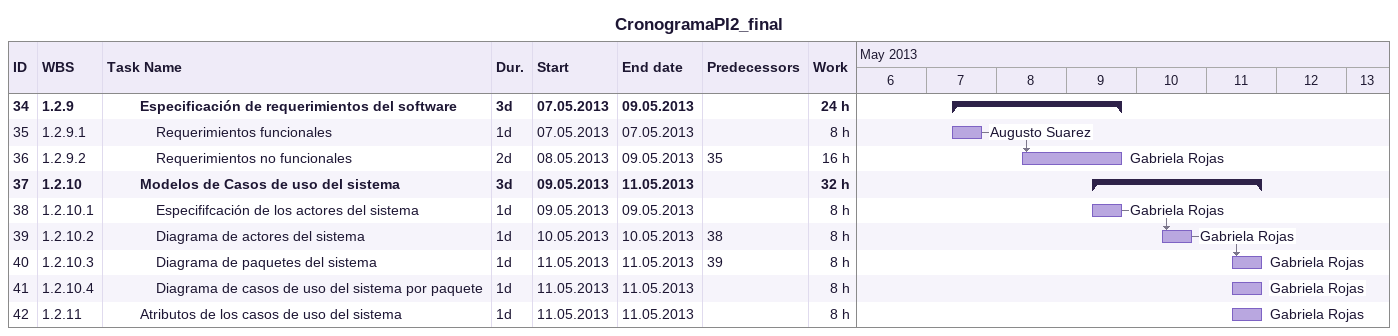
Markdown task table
CronogramaPI2_final

| ID | WBS | Task | Duration | Start | Finish | Predecessors | Resources | Work (h) |
|---|---|---|---|---|---|---|---|---|
| 34 | 1.2.9 | **Especificación de requerimientos del software** | 3d | 2013-05-07 | 2013-05-09 |  |  | 24 |
| 35 | 1.2.9.1 | Requerimientos funcionales | 1d | 2013-05-07 | 2013-05-07 |  | Augusto Suarez | 8 |
| 36 | 1.2.9.2 | Requerimientos no funcionales | 2d | 2013-05-08 | 2013-05-09 | 35 | Gabriela Rojas | 16 |
| 37 | 1.2.10 | **Modelos de Casos de uso del sistema** | 3d | 2013-05-09 | 2013-05-11 |  |  | 32 |
| 38 | 1.2.10.1 | Especififcación de los actores del sistema | 1d | 2013-05-09 | 2013-05-09 |  | Gabriela Rojas | 8 |
| 39 | 1.2.10.2 | Diagrama de actores del sistema | 1d | 2013-05-10 | 2013-05-10 | 38 | Gabriela Rojas | 8 |
| 40 | 1.2.10.3 | Diagrama de paquetes del sistema | 1d | 2013-05-11 | 2013-05-11 | 39 | Gabriela Rojas | 8 |
| 41 | 1.2.10.4 | Diagrama de casos de uso del sistema por paquete | 1d | 2013-05-11 | 2013-05-11 |  | Gabriela Rojas | 8 |
| 42 | 1.2.11 | Atributos de los casos de uso del sistema | 1d | 2013-05-11 | 2013-05-11 |  | Gabriela Rojas | 8 |
